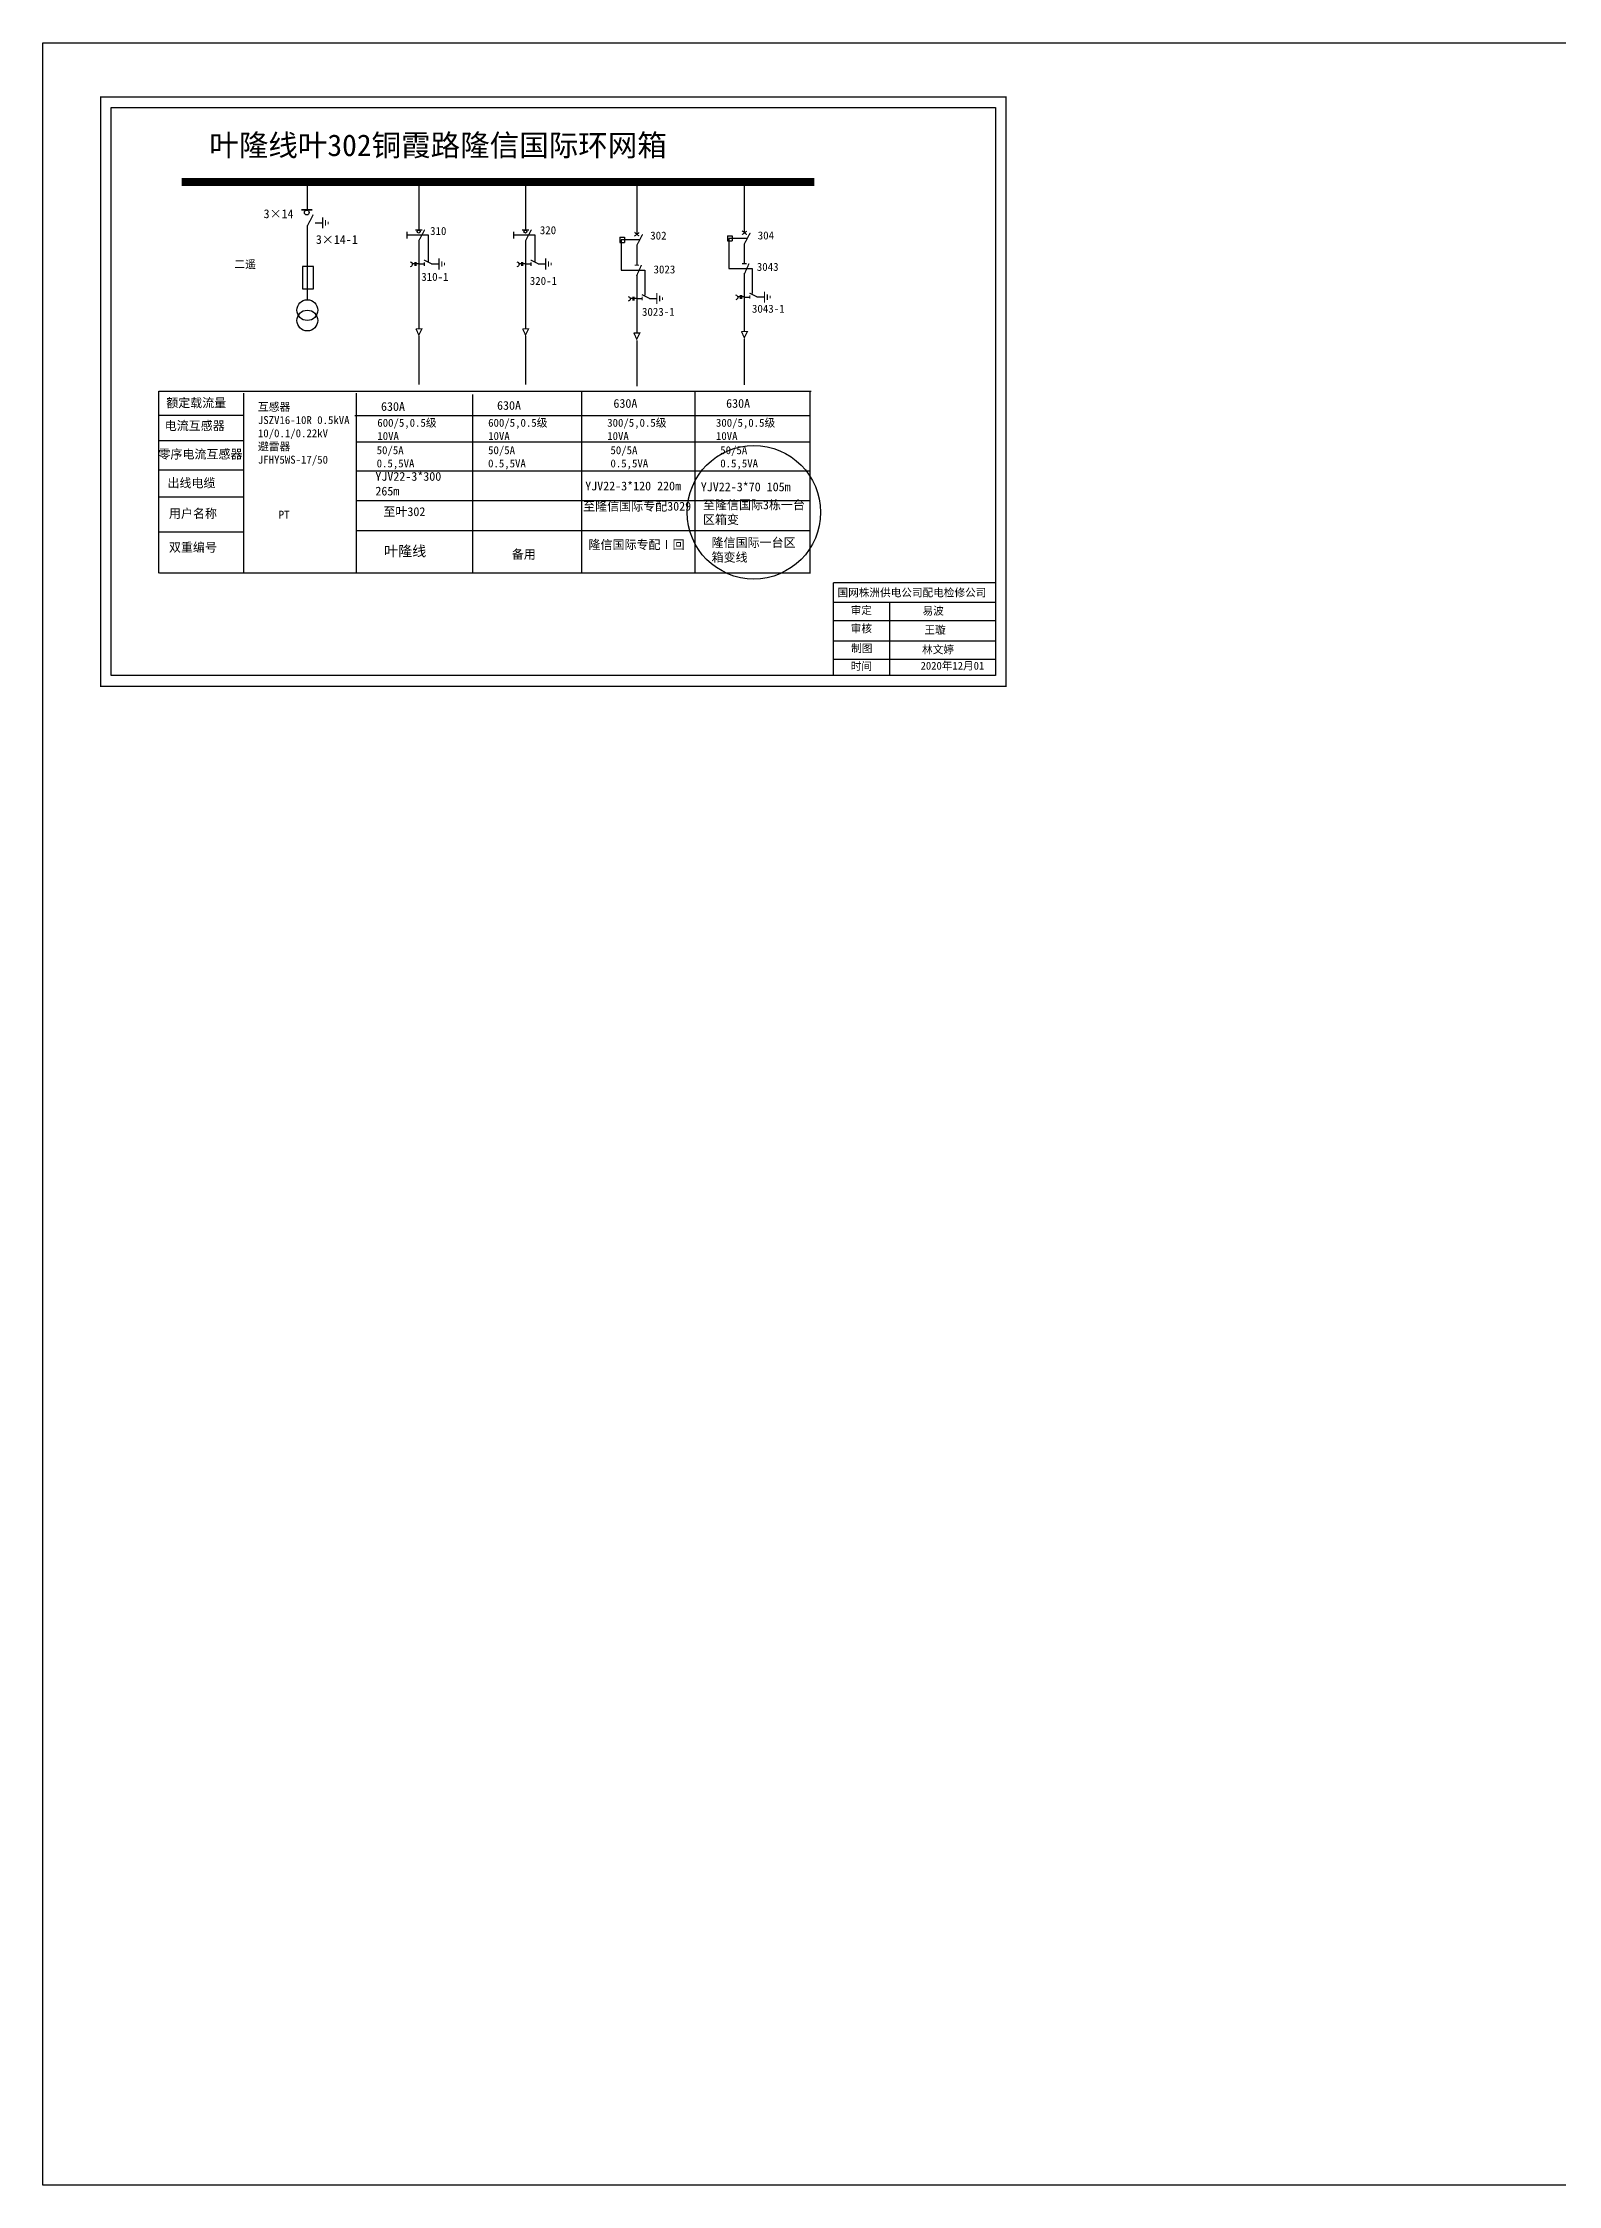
# Model space of a CAD drawing. Extents: x -194 to 226, y -192 to 105.
# Drawn here: x -194.2 to 15.8, y -191.9 to 105.1 of the extents above; entities that cross this region are included whole.
import ezdxf

# ---------------------------------------------------------------- set-up
doc = ezdxf.new("R2010")
doc.units = 0
doc.header["$LTSCALE"] = 0.774411
doc.linetypes.add('ACAD_ISO02W100', pattern=[15, 12, -3])
doc.linetypes.add('CENTER', pattern=[50.8, 31.75, -6.35, 6.35, -6.35])
doc.layers.get('0').update_dxf_attribs({"linetype": 'CONTINUOUS'})
doc.layers.add('2', color=7, linetype='CONTINUOUS')
doc.styles.add('hztxt_txtstyle_0.00_0_0', font='simkai.ttf')
doc.styles.add('hztxt_txtstyle_2.70_0_0', font='simkai.ttf', dxfattribs={"height": 2.7})
doc.styles.get("Standard").update_dxf_attribs({"font": '', "height": 2.5})
doc.styles.add('字体', font='', dxfattribs={"height": 2.5})
doc.styles.add('黑体_txtstyle_0.00_0_0', font='simhei.ttf')
doc.styles.add('黑体_txtstyle_3.00_0_0', font='simhei.ttf', dxfattribs={"height": 3})
doc.styles.get('Standard').set_extended_font_data('SimSun')
doc.styles.get('字体').set_extended_font_data('SimSun')

# ---------------------------------------------------------------- blocks, each defined once
blk = doc.blocks.new('JD')
for points in [[(-2, 0.2), (-2, -0.2), (2, 0.2), (2, -0.2)], [(1, -1.2), (1, -0.8), (-1, -1.2), (-1, -0.8)], [(-0.5, -1.8), (-0.5, -2.2), (0.5, -1.8), (0.5, -2.2)]]:
    blk.add_trace(points)

msp = doc.modelspace()

# ---------------------------------------------------------------- linework, layer by layer
at = {"color": 0}
for p, q in [((-194.22, 105.09), (225.78, 105.09)), ((-157.59, 85.6), (-157.59, 81.98)), ((-142.13, 85.89), (-142.13, 79.17)), ((-127.34, 85.89), (-127.34, 79.17)), ((-111.92, 85.58), (-111.92, 78.52)), ((-97.01, 85.79), (-97.01, 78.73)), ((-157.57, 79.75), (-157.57, 69.49)), ((-156.49, 80.15), (-155.46, 80.15)), ((-142.13, 77.67), (-142.13, 65.46)), ((-127.34, 77.67), (-127.34, 65.46)), ((-114.27, 78.14), (-113.61, 78.14)), ((-114.27, 78.14), (-114.27, 77.41)), ((-114.27, 77.41), (-113.61, 77.41)), ((-113.61, 78.14), (-113.61, 77.41)), ((-99.35, 78.35), (-98.7, 78.35)), ((-99.35, 78.35), (-99.35, 77.62)), ((-99.35, 77.62), (-98.7, 77.62)), ((-98.7, 78.35), (-98.7, 77.62)), ((-97.01, 77.23), (-97.01, 74.51)), ((-142.13, 74.43), (-141.36, 74.43)), ((-140.37, 74.45), (-139.34, 74.45)), ((-127.34, 74.43), (-126.58, 74.43)), ((-125.58, 74.45), (-124.55, 74.45)), ((-111.92, 77.03), (-111.92, 74.3)), ((-111.92, 72.94), (-111.92, 64.9)), ((-97.01, 73.15), (-97.01, 65.11)), ((-111.92, 69.64), (-111.16, 69.64)), ((-110.17, 69.66), (-109.14, 69.66)), ((-97.01, 69.85), (-96.25, 69.85)), ((-95.26, 69.87), (-94.22, 69.87)), ((-166.33, 53.4), (-178.1, 53.4)), ((-166.37, 49.93), (-178.15, 49.93)), ((-166.37, 45.85), (-178.15, 45.85)), ((-166.42, 42.12), (-178.19, 42.12)), ((-166.37, 37.27), (-178.15, 37.27))]:
    msp.add_line(p, q, dxfattribs=at)
for p, q in [((-194.22, -191.91), (-194.22, 105.09)), ((225.78, -191.91), (-194.22, -191.91))]:
    msp.add_line(p, q)
at = {"color": 0, "linetype": 'ACAD_ISO02W100'}
for p, q in [((-111.59, 77.76), (-114.06, 77.76)), ((-114.06, 77.76), (-114.06, 73.57)), ((-96.68, 77.97), (-99.15, 77.97)), ((-99.15, 77.97), (-99.15, 73.78)), ((-114.06, 73.57), (-110.81, 73.57)), ((-110.81, 73.57), (-110.81, 70.11)), ((-99.15, 73.78), (-95.9, 73.78)), ((-95.9, 73.78), (-95.9, 70.32))]:
    msp.add_line(p, q, dxfattribs=at)
at = {"color": 0, "linetype": 'CENTER'}
for p, q in [((-142.12, 64.47), (-142.12, 57.72)), ((-127.33, 64.47), (-127.33, 57.72)), ((-111.92, 63.82), (-111.92, 57.49)), ((-97.01, 64.03), (-97.01, 57.69))]:
    msp.add_line(p, q, dxfattribs=at)
at = {"color": 0, "linetype": 'Continuous'}
for p, q in [((-178.17, 56.78), (-87.73, 56.78)), ((-178.13, 31.55), (-178.13, 56.78)), ((-166.43, 56.51), (-166.43, 31.55)), ((-150.81, 56.51), (-150.81, 31.55)), ((-119.58, 56.74), (-119.58, 31.55)), ((-103.85, 56.74), (-103.85, 31.55)), ((-87.91, 56.72), (-87.91, 31.54)), ((-134.7, 56.35), (-134.7, 31.57)), ((-151, 53.41), (-87.91, 53.41)), ((-150.81, 49.79), (-87.91, 49.79)), ((-150.81, 45.74), (-87.91, 45.74)), ((-150.81, 41.64), (-87.91, 41.64)), ((-150.81, 37.46), (-87.91, 37.46)), ((-87.91, 31.55), (-178.04, 31.55)), ((-84.67, 27.53), (-62.22, 27.53)), ((-76.88, 27.53), (-76.88, 17.33)), ((-84.67, 24.98), (-62.22, 24.98)), ((-84.67, 22.19), (-62.22, 22.19)), ((-84.67, 19.63), (-62.22, 19.63))]:
    msp.add_line(p, q, dxfattribs=at)
at = {"color": 0, "linetype": 'Continuous', "const_width": 0.182}
msp.add_lwpolyline([(-186.22, 97.59), (-60.74, 97.59), (-60.74, 15.89), (-186.22, 15.89)], close=True, dxfattribs=at)
at = {"color": 0, "linetype": 'Continuous'}
msp.add_lwpolyline([(-184.75, 96.11), (-62.22, 96.11), (-62.22, 17.36), (-184.75, 17.36)], close=True, dxfattribs=at)
at = {"color": 0}
for points, const_width in [([(-174.97, 85.81), (-87.29, 85.81)], 1.1), ([(-158.42, 81.93), (-156.88, 81.93)], 0.261), ([(-157.57, 79.7), (-156.75, 81.27)], 0.165), ([(-142.61, 79.15), (-141.64, 79.15)], 0.165), ([(-142.13, 77.63), (-141.3, 79.19)], 0.165), ([(-127.82, 79.15), (-126.85, 79.15)], 0.165), ([(-127.34, 77.63), (-126.51, 79.19)], 0.165), ([(-112.24, 78.28), (-111.57, 78.78)], 0.165), ([(-112.23, 78.83), (-111.59, 78.29)], 0.165), ([(-111.92, 76.98), (-111.1, 78.55)], 0.165), ([(-97.32, 78.49), (-96.66, 78.99)], 0.165), ([(-97.32, 79.04), (-96.67, 78.5)], 0.165), ([(-97.01, 77.19), (-96.19, 78.75)], 0.165), ([(-141.41, 74.98), (-140.31, 74.43)], 0.165), ([(-141.36, 74.68), (-141.36, 74.17)], 0.165), ([(-126.62, 74.98), (-125.52, 74.43)], 0.165), ([(-126.58, 74.68), (-126.58, 74.17)], 0.165), ([(-112.22, 74.26), (-111.61, 74.26)], 0.165), ([(-111.96, 72.74), (-111.26, 74.29)], 0.165), ([(-97.31, 74.47), (-96.7, 74.47)], 0.165), ([(-97.04, 72.95), (-96.35, 74.5)], 0.165), ([(-111.21, 70.19), (-110.11, 69.64)], 0.165), ([(-111.16, 69.89), (-111.16, 69.39)], 0.165), ([(-96.29, 70.4), (-95.19, 69.85)], 0.165), ([(-96.25, 70.1), (-96.25, 69.6)], 0.165), ([(-142.53, 65.43), (-141.69, 65.43), (-142.12, 64.58), (-142.52, 65.45)], 0.165), ([(-127.74, 65.43), (-126.9, 65.43), (-127.33, 64.58), (-127.73, 65.45)], 0.165), ([(-112.33, 64.85), (-111.49, 64.85), (-111.92, 64.01), (-112.32, 64.87)], 0.165), ([(-97.42, 65.06), (-96.58, 65.06), (-97.01, 64.21), (-97.41, 65.08)], 0.165)]:
    msp.add_lwpolyline(points, dxfattribs=dict(at, const_width=const_width))
for points in [[(-143.79, 78.9), (-143.79, 77.98)], [(-129, 78.9), (-129, 77.98)], [(-142.68, 74.44), (-143.03, 74.44)], [(-142.68, 74.67), (-142.68, 74.17)], [(-142.53, 74.67), (-142.53, 74.17)], [(-142.13, 74.44), (-142.53, 74.44)], [(-127.89, 74.44), (-128.24, 74.44)], [(-127.89, 74.67), (-127.89, 74.17)], [(-127.74, 74.67), (-127.74, 74.17)], [(-127.34, 74.44), (-127.74, 74.44)], [(-158.23, 74.07), (-158.23, 70.99), (-156.7, 70.99), (-156.7, 74.1), (-158.23, 74.1)], [(-112.48, 69.65), (-112.82, 69.65)], [(-112.48, 69.88), (-112.48, 69.38)], [(-112.32, 69.88), (-112.32, 69.38)], [(-111.93, 69.65), (-112.32, 69.65)], [(-97.57, 69.86), (-97.91, 69.86)], [(-97.57, 70.09), (-97.57, 69.59)], [(-97.41, 70.09), (-97.41, 69.59)], [(-97.01, 69.86), (-97.41, 69.86)]]:
    msp.add_lwpolyline(points, dxfattribs=at)
at = {"color": 0, "linetype": 'ACAD_ISO02W100'}
for points in [[(-140.77, 74.69), (-140.77, 78.44), (-143.79, 78.44)], [(-125.99, 74.69), (-125.99, 78.44), (-129, 78.44)]]:
    msp.add_lwpolyline(points, dxfattribs=at)
at = {"color": 0}
for points in [[(-143.32, 74.72, -0.877934), (-143.31, 74.05)], [(-128.53, 74.72, -0.877934), (-128.52, 74.05)], [(-113.12, 69.93, -0.877934), (-113.11, 69.26)], [(-98.21, 70.14, -0.877934), (-98.19, 69.47)]]:
    msp.add_lwpolyline(points, format="xyb", dxfattribs=at)
at = {"linetype": 'Continuous', "const_width": 0.18}
msp.add_lwpolyline([(-84.68, 30.24), (-84.68, 17.37)], dxfattribs=at)
at = {"color": 0, "linetype": 'Continuous', "const_width": 0.18}
msp.add_lwpolyline([(-84.67, 30.24), (-62.22, 30.24)], dxfattribs=at)
at = {"color": 0}
for centre, radius in [((-157.65, 81.57), 0.335), ((-142.13, 78.92), 0.211), ((-127.34, 78.92), 0.211)]:
    msp.add_circle(centre, radius, dxfattribs=at)
at = {"color": 1, "linetype": 'Continuous'}
msp.add_circle((-95.69, 40), 9.25, dxfattribs=at)
at = {"layer": '2', "color": 0}
for centre in [(-157.57, 68.03), (-157.57, 66.59)]:
    msp.add_circle(centre, 1.44, dxfattribs=at)

# ---------------------------------------------------------------- block references
at = {"color": 0, "xscale": 0.3844120780053792, "yscale": 0.3844120780053792, "zscale": 0.3844120780054647, "rotation": 90}
for p in [(-155.44, 80.12), (-139.32, 74.42), (-124.54, 74.42), (-109.12, 69.63), (-94.21, 69.84)]:
    msp.add_blockref('JD', p, dxfattribs=at)

# ---------------------------------------------------------------- texts
at = {"color": 0, "linetype": 'Continuous', "style": 'hztxt_txtstyle_2.70_0_0'}
for s, height, p in [('3×14', 1.22, (-163.63, 80.78)), ('3×14-1', 1.22, (-156.39, 77.21)), ('310', 1.109, (-140.56, 78.45)), ('320', 1.109, (-125.35, 78.56)), ('302', 1.109, (-110.05, 77.81)), ('304', 1.109, (-95.15, 77.83)), ('3043', 1.109, (-95.28, 73.47)), ('310-1', 1.109, (-141.78, 72.09)), ('320-1', 1.109, (-126.74, 71.53)), ('3023', 1.109, (-109.59, 73.12)), ('3023-1', 1.109, (-111.19, 67.24)), ('3043-1', 1.109, (-95.95, 67.67))]:
    msp.add_text(s, height=height, dxfattribs=at).set_placement(p)
at = {"color": 0, "linetype": 'Continuous', "attachment_point": 1}
for s, insert, char_height, width, style in [('叶隆线叶302铜霞路隆信国际环网箱', (-171.16, 92.39), 3, 85.7498, '字体'), ('{\\fSimSun|b0|i0|c134|p2;二遥}', (-167.7, 74.94), 1.1026, 8.5785, 'hztxt_txtstyle_0.00_0_0'), ('{\\fSimSun|b0|i0|c134|p2;额定载流量}', (-177.13, 55.78), 1.2204, 19.6738, 'hztxt_txtstyle_2.70_0_0'), ('\\A1;{\\fSimSun|b0|i0|c134|p2;互感器\\PJSZV16-10R 0.5kVA\\P10/0.1/0.22kV\\P避雷器\\PJFHY5WS-17/50}', (-164.42, 55.17), 1.0983, 20.2524, 'hztxt_txtstyle_2.70_0_0'), ('{\\fSimSun|b0|i0|c134|p2;630A}', (-147.36, 55.28), 1.2204, 19.6738, 'hztxt_txtstyle_2.70_0_0'), ('{\\fSimSun|b0|i0|c134|p2;630A}', (-131.28, 55.43), 1.2204, 19.6738, 'hztxt_txtstyle_2.70_0_0'), ('{\\fSimSun|b0|i0|c134|p2;630A}', (-115.15, 55.71), 1.2204, 19.6738, 'hztxt_txtstyle_2.70_0_0'), ('{\\fSimSun|b0|i0|c134|p2;630A}', (-99.53, 55.71), 1.2204, 19.6738, 'hztxt_txtstyle_2.70_0_0'), ('{\\fSimSun|b0|i0|c134|p2;电流互感器}', (-177.34, 52.61), 1.2204, 19.6738, 'hztxt_txtstyle_2.70_0_0'), ('\\A1;{\\fSimSun|b0|i0|c134|p2;600/5,0.5级\\P10VA}', (-147.87, 52.96), 1.0983, 20.2524, 'hztxt_txtstyle_2.70_0_0'), ('\\A1;{\\fSimSun|b0|i0|c134|p2;600/5,0.5级\\P10VA}', (-132.51, 52.96), 1.0983, 20.2524, 'hztxt_txtstyle_2.70_0_0'), ('\\A1;{\\fSimSun|b0|i0|c134|p2;300/5,0.5级\\P10VA}', (-116.01, 52.96), 1.0983, 20.2524, 'hztxt_txtstyle_2.70_0_0'), ('\\A1;{\\fSimSun|b0|i0|c134|p2;300/5,0.5级\\P10VA}', (-100.94, 52.96), 1.0983, 20.2524, 'hztxt_txtstyle_2.70_0_0'), ('{\\fSimSun|b0|i0|c134|p2;零序电流互感器}', (-178.21, 48.67), 1.2204, 19.6738, 'hztxt_txtstyle_2.70_0_0'), ('{\\fSimSun|b0|i0|c134|p2;50/5A\\P0.5,5VA}', (-147.96, 49.16), 1.0983, 19.6738, 'hztxt_txtstyle_2.70_0_0'), ('{\\fSimSun|b0|i0|c134|p2;50/5A\\P0.5,5VA}', (-132.52, 49.16), 1.0983, 19.6738, 'hztxt_txtstyle_2.70_0_0'), ('{\\fSimSun|b0|i0|c134|p2;50/5A\\P0.5,5VA}', (-115.56, 49.16), 1.0983, 19.6738, 'hztxt_txtstyle_2.70_0_0'), ('{\\fSimSun|b0|i0|c134|p2;50/5A\\P0.5,5VA}', (-100.34, 49.16), 1.0983, 19.6738, 'hztxt_txtstyle_2.70_0_0'), ('{\\fSimSun|b0|i0|c134|p2;出线电缆}', (-176.96, 44.67), 1.2204, 19.6738, 'hztxt_txtstyle_2.70_0_0'), ('YJV22-3*300\\P265m', (-148.14, 45.59), 1.2204, 19.6738, 'hztxt_txtstyle_2.70_0_0'), ('{\\fSimSun|b0|i0|c134|p2;至隆信国际专配3029}', (-119.35, 41.45), 1.2204, 14.9849, 'hztxt_txtstyle_2.70_0_0'), ('YJV22-3*120 220m', (-119.06, 44.26), 1.2204, 19.6738, 'hztxt_txtstyle_2.70_0_0'), ('YJV22-3*70 105m', (-103.04, 44.14), 1.2204, 19.6738, 'hztxt_txtstyle_2.70_0_0'), ('{\\fSimSun|b0|i0|c134|p2;至隆信国际3栋一台区箱变}', (-102.75, 41.64), 1.2204, 14.9849, 'hztxt_txtstyle_2.70_0_0'), ('{\\fSimSun|b0|i0|c134|p2;用户名称}', (-176.75, 40.44), 1.2204, 19.6738, 'hztxt_txtstyle_2.70_0_0'), ('{\\fSimSun|b0|i0|c134|p2;PT}', (-161.54, 40.22), 1.1026, 8.5785, 'hztxt_txtstyle_0.00_0_0'), ('{\\fSimSun|b0|i0|c134|p2;至叶302}', (-147.03, 40.7), 1.2204, 10.5639, 'hztxt_txtstyle_2.70_0_0'), ('{\\fSimSun|b0|i0|c134|p2;双重编号}', (-176.75, 35.75), 1.2204, 19.6738, 'hztxt_txtstyle_2.70_0_0'), ('{\\fSimSun|b0|i0|c134|p2;隆信国际专配Ⅰ回}', (-118.61, 36.12), 1.2204, 14.9849, 'hztxt_txtstyle_2.70_0_0'), ('{\\fSimSun|b0|i0|c134|p2;隆信国际一台区箱变线}', (-101.55, 36.41), 1.2204, 12.4377, 'hztxt_txtstyle_2.70_0_0'), ('{\\fSimSun|b0|i0|c134|p2;备用}', (-129.24, 34.78), 1.2204, 19.6738, 'hztxt_txtstyle_2.70_0_0'), ('审定', (-82.26, 26.97), 1.08, 8.4461, '黑体_txtstyle_0.00_0_0'), ('审核', (-82.26, 24.43), 1.08, 8.4461, '黑体_txtstyle_0.00_0_0'), ('制图', (-82.2, 21.69), 1.08, 8.4461, '黑体_txtstyle_0.00_0_0'), ('林文婷', (-72.37, 21.51), 1.08, 8.4461, '黑体_txtstyle_0.00_0_0'), ('时间', (-82.26, 19.21), 1.08, 8.4461, '黑体_txtstyle_0.00_0_0')]:
    msp.add_mtext(s, dxfattribs=dict(at, insert=insert, char_height=char_height, width=width, style=style))
at = {"color": 0, "insert": (-146.94, 35.34), "char_height": 1.43, "width": 17.776, "attachment_point": 1}
msp.add_mtext('叶隆线', dxfattribs=at)
at = {"linetype": 'Continuous', "char_height": 1.08, "attachment_point": 1}
for s, insert, width, style in [('国网株洲供电公司配电检修公司', (-84.09, 29.41), 29.5265, '黑体_txtstyle_0.00_0_0'), ('易波', (-72.31, 26.88), 8.4461, '黑体_txtstyle_0.00_0_0'), ('王璇', (-72.05, 24.24), 11.8994, '黑体_txtstyle_0.00_0_0'), ('2020年12月01', (-72.58, 19.27), 9.6715, '黑体_txtstyle_3.00_0_0')]:
    msp.add_mtext(s, dxfattribs=dict(at, insert=insert, width=width, style=style))

doc.saveas('drawing.dxf')
